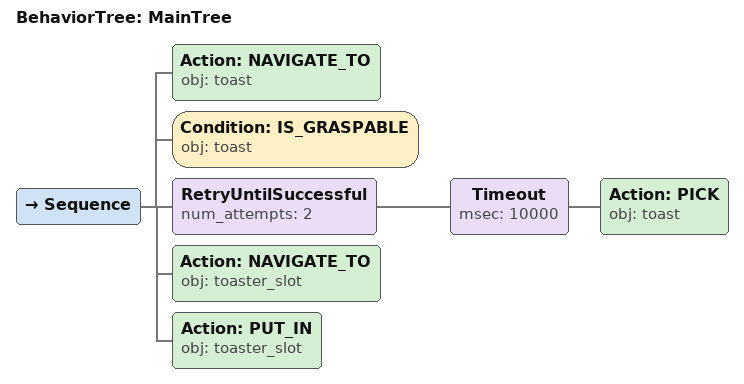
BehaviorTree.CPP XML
<root main_tree_to_execute="MainTree">
  <BehaviorTree ID="MainTree">
    <Sequence>
      <!-- Navigate to toast -->
      <Action ID="NAVIGATE_TO" obj="toast" />
      <!-- Check toast is graspable before GRASP -->
      <Condition ID="IS_GRASPABLE" obj="toast" />
      <!-- Retry GRASP toast up to 2 attempts -->
      <RetryUntilSuccessful num_attempts="2">
        <!-- Timeout: GRASP toast within 10s -->
        <Timeout msec="10000">
          <!-- Grasp toast -->
          <Action ID="PICK" obj="toast" />
        </Timeout>
      </RetryUntilSuccessful>
      <!-- Pick toast -->
      <Action ID="NAVIGATE_TO" obj="toaster_slot" />
      <!-- Place inside toaster_slot -->
      <Action ID="PUT_IN" obj="toaster_slot" />
    </Sequence>
  </BehaviorTree>
</root>
